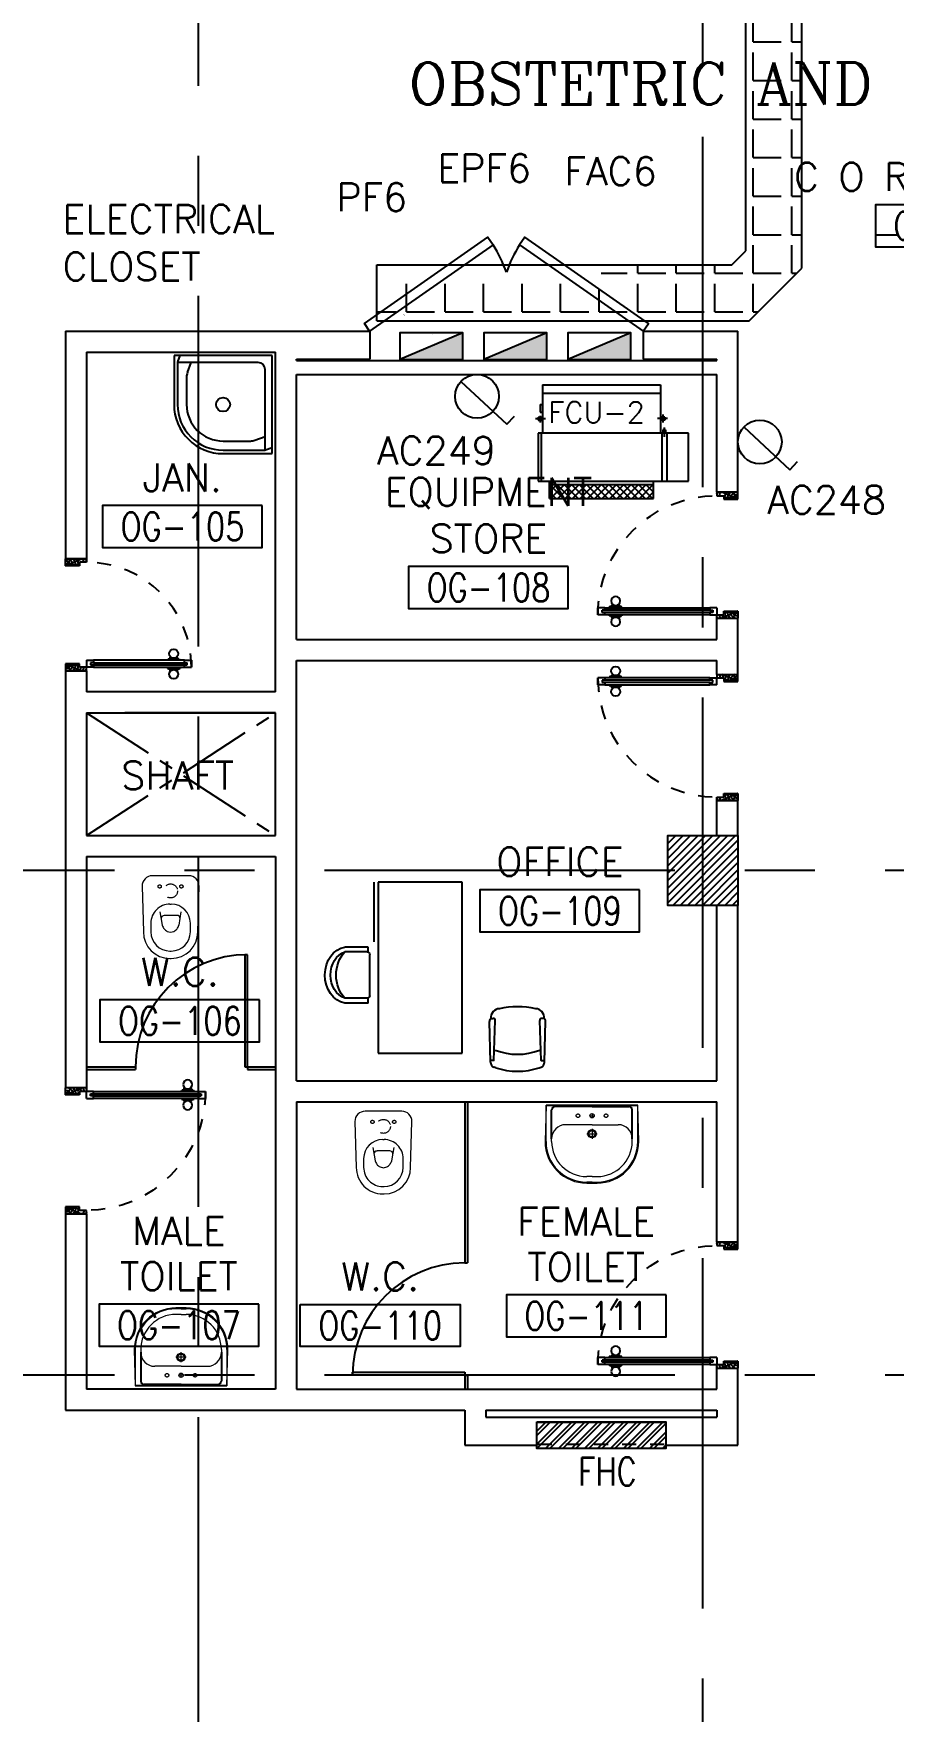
# Model space of a CAD drawing. Extents: x -0.4 to 93.5, y -1.1 to 78.4.
# Drawn here: x 60.25 to 66.39, y 14.15 to 26.12 of the extents above; entities that cross this region are included whole.
import ezdxf
from ezdxf.enums import TextEntityAlignment as Align

# ---------------------------------------------------------------- set-up
doc = ezdxf.new("R2010")
doc.units = 0
doc.header["$MEASUREMENT"] = 0
for name, pattern in [('CENTER2', [1.125, 0.75, -0.125, 0.125, -0.125]), ('CENTERX2', [4, 2.5, -0.5, 0.5, -0.5]), ('DASHED', [0.75, 0.5, -0.25]), ('HIDDEN', [0.375, 0.25, -0.125]), ('HIDDEN2', [0.1875, 0.125, -0.0625])]:
    doc.linetypes.add(name, pattern=pattern)
doc.layers.get('0').update_dxf_attribs({"color": 11, "linetype": 'CONTINUOUS'})
for name, color, linetype in [('AXES', 11, 'CENTERX2'), ('COL', 11, 'CONTINUOUS'), ('DOOR', 11, 'CONTINUOUS'), ('E-HLINE', 2, 'HIDDEN'), ('E-PANELBX', 3, 'CONTINUOUS'), ('E-SOCKETS', 4, 'CONTINUOUS'), ('E-TRAY', 2, 'CONTINUOUS'), ('E-WI', 6, 'CONTINUOUS'), ('FCU', 7, 'CONTINUOUS'), ('FHC', 11, 'CONTINUOUS'), ('FIX', 11, 'CONTINUOUS'), ('FMCHAIR', 11, 'CONTINUOUS'), ('FMDESK', 11, 'CONTINUOUS'), ('HAT', 11, 'CONTINUOUS'), ('NON-MEDICAL', 11, 'CONTINUOUS'), ('PART', 11, 'CONTINUOUS'), ('RM-BOX', 11, 'CONTINUOUS'), ('RM-NAME', 11, 'CONTINUOUS'), ('RM-NO', 11, 'CONTINUOUS'), ('SHAFT', 11, 'CONTINUOUS'), ('TEXTN', 2, 'CONTINUOUS'), ('TITLE', 4, 'CONTINUOUS'), ('WALL', 11, 'CONTINUOUS')]:
    doc.layers.add(name, color=color, linetype=linetype)
doc.styles.add('ROMANC', font='romanc', dxfattribs={"height": 0.1})
doc.styles.add('ROMANS', font='ROMANS.shx', dxfattribs={"width": 0.6})
pattern_1 = [(0, (-276011.78315, -57293.01293), (0, 0.275), [0.2, -0.075]), (90, (-276011.78315, -57293.01293), (-0.275, 2e-17), [0.2, -0.075])]

# ---------------------------------------------------------------- blocks, each defined once
blk = doc.blocks.new('RM1')
at = {"layer": 'RM-BOX'}
blk.add_lwpolyline([(570, -200), (-570, -200), (-570, -500), (570, -500)], close=True, dxfattribs=at)
at = {"layer": 'RM-NAME', "style": 'ROMANS'}
for tag, p in [('ROOMNAME1', (0, 324)), ('ROOMNAME2', (0, 0))]:
    blk.add_attdef(tag, text='', height=200, dxfattribs=at).set_placement(p, align=Align.MIDDLE)
at = {"layer": 'RM-NO', "style": 'ROMANS', "width": 0.8}
blk.add_attdef('ROOMNO', text='', height=200, dxfattribs=at).set_placement((0, -350), align=Align.MIDDLE)
blk = doc.blocks.new('DESK-O')
for p, q in [((0, 0), (1, 0)), ((0, -1), (0, 0)), ((1, 0), (1, -1)), ((1, -1), (0, -1)), ((1, -1.05), (0.65, -1.05))]:
    blk.add_line(p, q)
blk = doc.blocks.new('CHR2')
for p, q in [((-0.947, 0.386), (-0.937, 0.42)), ((-0.861, 0.48), (-0.229, 0.5)), ((-0.836, 0.425), (-0.836, 0.475)), ((-0.834, 0.423), (-0.215, 0.396)), ((-0.183, 0.469), (-0.183, 0.436)), ((-0.947, -0.386), (-0.937, -0.42)), ((-0.861, -0.48), (-0.223, -0.499)), ((-0.836, -0.425), (-0.836, -0.481)), ((-0.834, -0.423), (-0.215, -0.396)), ((-0.183, -0.469), (-0.183, -0.436))]:
    blk.add_line(p, q)
for centre, radius, start, end in [((0.442, 0), 1.442, 164.4748, 195.5252), ((-0.857, 0.397), 0.0833, 92.5404, 163.5801), ((-0.834, 0.425), 0.00208, 180, 267.4596), ((0.516, 0), 1.253, 161.5812, 198.4188), ((-0.219, 0.466), 0.0359, 3.8781, 106.7041), ((-0.214, 0.428), 0.0319, 268.1708, 14.5154), ((-0.184, 0.325), 0.154, 359.6456, 90.3755), ((-1.747, 0), 1.747, 349.2995, 10.7005), ((-0.857, -0.397), 0.0833, 196.4199, 267.4596), ((-0.834, -0.425), 0.00208, 92.5404, 180), ((-0.215, -0.468), 0.0316, 255.3205, 359.2331), ((-0.214, -0.428), 0.0319, 345.4846, 91.8292), ((-0.184, -0.325), 0.154, 269.6202, 0.3544)]:
    blk.add_arc(centre, radius, start, end)
blk = doc.blocks.new('CHR3')
for p, q in [((-0.039, 0.5), (-0.558, 0.5)), ((-0.05, 0.412), (-0.558, 0.412)), ((-0.039, 0.5), (-0.039, 0.412)), ((0, 0.362), (0, -0.362)), ((-0.05, -0.412), (-0.558, -0.412)), ((-0.039, -0.5), (-0.553, -0.5)), ((-0.039, -0.411), (-0.039, -0.5))]:
    blk.add_line(p, q)
for centre, radius, start, end in [((-0.497, 0), 0.503, 97.0495, 263.5769), ((-0.446, 0), 0.427, 105.249, 254.751), ((-0.212, 0), 0.538, 130.0756, 229.9244), ((-0.05, 0.362), 0.05, 0, 90), ((-0.05, -0.362), 0.05, 270, 0)]:
    blk.add_arc(centre, radius, start, end)
blk = doc.blocks.new('*X40')
at = {"color": 0}
for p, q in [((235129, 132669), (235610, 133150)), ((235129, 132722), (235556, 133150)), ((235129, 132775), (235503, 133150)), ((235129, 132828), (235450, 133150)), ((235129, 132881), (235397, 133150)), ((235129, 132934), (235344, 133150)), ((235129, 132987), (235291, 133150)), ((235129, 133040), (235238, 133150)), ((235129, 133093), (235185, 133150)), ((235163, 132650), (235629, 133116)), ((235216, 132650), (235629, 133063)), ((235269, 132650), (235629, 133010)), ((235322, 132650), (235629, 132957)), ((235375, 132650), (235629, 132904)), ((235428, 132650), (235629, 132851)), ((235481, 132650), (235629, 132798)), ((235534, 132650), (235629, 132745)), ((235587, 132650), (235629, 132691))]:
    blk.add_line(p, q, dxfattribs=at)
blk = doc.blocks.new('COL50')
at = {"layer": 'COL'}
blk.add_lwpolyline([(-250, 250), (-250, -250), (250, -250), (250, 250)], close=True, dxfattribs=at)
blk = doc.blocks.new('DOOR90')
at = {"layer": 'DOOR', "color": 0, "linetype": 'ByBlock'}
for p, q in [((-150, 0), (-150, -25)), ((-150, 0), (0, 0)), ((0, -50), (0, 0)), ((-1000, -25), (-1000, -75)), ((-1000, -75), (-1000, -25)), ((-950, -25), (-1000, -25)), ((-950, -75), (-1000, -75)), ((-970, -42), (-970, -58)), ((-950, -42), (-970, -42)), ((-950, -58), (-970, -58)), ((-950, -25), (-950, -42)), ((-950, -58), (-950, -75)), ((-918, -25), (-918, -18)), ((-828, -18), (-918, -18)), ((-918, -75), (-918, -82)), ((-828, -82), (-918, -82)), ((-905, -18), (-905, -9)), ((-905, -9), (-840, -9)), ((-905, -18), (-840, -18)), ((-905, -82), (-905, -91)), ((-905, -82), (-840, -82)), ((-905, -91), (-840, -91)), ((-840, -18), (-840, -9)), ((-840, -82), (-840, -91)), ((-828, -25), (-828, -18)), ((-828, -75), (-828, -82)), ((-200, -42), (-200, -25)), ((-200, -25), (-150, -25)), ((-180, -42), (-200, -42)), ((-200, -75), (-200, -58)), ((-200, -58), (-180, -58)), ((-150, -75), (-200, -75)), ((-180, -58), (-180, -42)), ((-150, -75), (-150, -25)), ((-150, -25), (-100, -25)), ((-100, -25), (-100, -50)), ((-100, -50), (0, -50)), ((-150, -900), (-150, -875)), ((-150, -875), (-100, -875)), ((0, -900), (-150, -900)), ((-150, -900), (0, -900)), ((-100, -850), (0, -850)), ((-100, -875), (-100, -850)), ((0, -850), (0, -900))]:
    blk.add_line(p, q, dxfattribs=at)
at = {"layer": 'DOOR', "color": 9, "linetype": 'ByBlock'}
for p, q in [((0, -50), (-114, 0)), ((0, -50), (-40, 0)), ((0, -50), (-100, -37)), ((0, -850), (-114, -900)), ((0, -850), (-100, -863)), ((0, -850), (-40, -900))]:
    blk.add_line(p, q, dxfattribs=at)
at = {"layer": 'DOOR', "linetype": 'ByBlock'}
for p, q in [((-200, -25), (-950, -25)), ((-200, -42), (-950, -42)), ((-200, -58), (-950, -58)), ((-950, -75), (-200, -75))]:
    blk.add_line(p, q, dxfattribs=at)
at = {"layer": 'DOOR', "color": 0, "linetype": 'ByBlock'}
for centre in [(-873, 24), (-873, -124)]:
    blk.add_circle(centre, 32.4, dxfattribs=at)
at = {"layer": 'DOOR', "color": 9, "linetype": 'ByBlock'}
for centre, radius, start, end in [((0, -50), 154, 161.1053, 166.2858), ((0, -50), 134, 158.1598, 169.28), ((0, -50), 94.4, 148.0182, 180), ((0, -50), 74.4, 137.7764, 180), ((0, -50), 114, 154.0838, 167.3774), ((0, -50), 54.4, 113.2074, 180), ((0, -50), 34.4, 90, 180), ((0, -50), 14.4, 90, 180), ((0, -850), 154, 193.7142, 198.8947), ((0, -850), 134, 190.72, 201.8402), ((0, -850), 94.4, 180, 211.9818), ((0, -850), 74.4, 180, 222.2236), ((0, -850), 54.4, 180, 246.7926), ((0, -850), 34.4, 180, 270), ((0, -850), 14.4, 180, 270)]:
    blk.add_arc(centre, radius, start, end, dxfattribs=at)
at = {"layer": 'DOOR', "linetype": 'HIDDEN', "ltscale": 0.5}
blk.add_arc((-150, -25), 850, 180, 270, dxfattribs=at)
blk = doc.blocks.new('DOOR80')
at = {"layer": 'DOOR', "color": 0, "linetype": 'ByBlock'}
for p, q in [((-30, 900), (-80, 900)), ((-80, 900), (-30, 900)), ((-80, 850), (-80, 900)), ((-63, 850), (-80, 850)), ((-47, 870), (-63, 870)), ((-63, 850), (-63, 870)), ((-47, 850), (-47, 870)), ((-30, 850), (-47, 850)), ((-30, 850), (-30, 900)), ((-87, 805), (-96, 805)), ((-96, 805), (-96, 740)), ((-87, 740), (-96, 740)), ((-80, 818), (-87, 818)), ((-87, 728), (-87, 818)), ((-87, 805), (-87, 740)), ((-80, 728), (-87, 728)), ((-30, 818), (-22, 818)), ((-30, 728), (-22, 728)), ((-22, 728), (-22, 818)), ((-22, 805), (-13, 805)), ((-22, 805), (-22, 740)), ((-22, 740), (-13, 740)), ((-13, 805), (-13, 740)), ((-805, 0), (-805, 150)), ((-805, 150), (-780, 150)), ((-805, 150), (-805, 0)), ((-780, 150), (-780, 100)), ((-80, 200), (-63, 200)), ((-80, 150), (-80, 200)), ((-80, 150), (-30, 150)), ((-63, 200), (-63, 180)), ((-63, 180), (-47, 180)), ((-47, 200), (-30, 200)), ((-47, 180), (-47, 200)), ((-30, 200), (-30, 150)), ((-5, 150), (-30, 150)), ((-30, 150), (-30, 100)), ((-5, 150), (-5, 0)), ((-755, 0), (-805, 0)), ((-780, 100), (-755, 100)), ((-755, 100), (-755, 0)), ((-55, 100), (-55, 0)), ((-30, 100), (-55, 100)), ((-55, 0), (-5, 0))]:
    blk.add_line(p, q, dxfattribs=at)
at = {"layer": 'DOOR', "linetype": 'ByBlock'}
for p, q in [((-80, 850), (-80, 200)), ((-63, 200), (-63, 850)), ((-47, 200), (-47, 850)), ((-30, 200), (-30, 850)), ((-5, 0), (-5, 150))]:
    blk.add_line(p, q, dxfattribs=at)
at = {"layer": 'DOOR', "color": 9, "linetype": 'ByBlock'}
for p, q in [((-755, 0), (-805, 114)), ((-755, 0), (-805, 40)), ((-755, 0), (-768, 100)), ((-55, 0), (-5, 114)), ((-55, 0), (-41, 100)), ((-55, 0), (-5, 40))]:
    blk.add_line(p, q, dxfattribs=at)
at = {"layer": 'DOOR', "color": 0, "linetype": 'ByBlock'}
for centre in [(-128, 773), (19, 773)]:
    blk.add_circle(centre, 32.4, dxfattribs=at)
at = {"layer": 'DOOR', "linetype": 'HIDDEN', "ltscale": 0.5}
blk.add_arc((-30, 150), 750, 90, 180, dxfattribs=at)
at = {"layer": 'DOOR', "color": 9, "linetype": 'ByBlock'}
for centre, radius, start, end in [((-755, 0), 154, 103.7142, 108.8947), ((-755, 0), 134, 100.72, 111.8402), ((-55, 0), 134, 68.1598, 79.28), ((-55, 0), 154, 71.1053, 76.2858), ((-755, 0), 94.4, 90, 121.9818), ((-755, 0), 74.4, 90, 132.2236), ((-755, 0), 54.4, 90, 156.7926), ((-755, 0), 34.4, 90, 180), ((-755, 0), 14.4, 90, 180), ((-55, 0), 94.4, 58.0182, 90), ((-55, 0), 74.4, 47.7764, 90), ((-55, 0), 54.4, 23.2074, 90), ((-55, 0), 34.4, 0, 90), ((-55, 0), 14.4, 0, 90), ((-55, 0), 114, 64.0838, 77.3774)]:
    blk.add_arc(centre, radius, start, end, dxfattribs=at)
blk = doc.blocks.new('LAV-003')
at = {"layer": 'FIX', "linetype": 'Continuous', "lineweight": 20}
for p, q in [((-328, -285), (-328, -25)), ((327, -285), (327, -25)), ((0, -165), (-188, -165)), ((0, -165), (187, -165)), ((-288, -285), (-288, -265)), ((287, -285), (287, -265)), ((0, -535), (-38, -535)), ((0, -575), (-38, -575)), ((0, -535), (37, -535)), ((0, -575), (37, -575))]:
    blk.add_line(p, q, dxfattribs=at)
at = {"layer": 'FIX', "linetype": 'ByBlock'}
blk.add_line((-328, -25), (327, -25), dxfattribs=at)
at = {"layer": 'FIX', "linetype": 'ByBlock', "ltscale": 0.3}
for p, q in [((-288, -265), (-288, -60)), ((0, -35), (-262, -35)), ((0, -35), (262, -35)), ((287, -265), (287, -60))]:
    blk.add_line(p, q, dxfattribs=at)
at = {"layer": 'FIX', "lineweight": 20}
for p, q in [((-16, -101), (15, -101)), ((0, -85), (0, -116))]:
    blk.add_line(p, q, dxfattribs=at)
at = {"layer": 'FIX', "linetype": 'DASHED', "lineweight": 20, "ltscale": 0.04}
for p, q in [((-36, -230), (37, -230)), ((0, -194), (0, -266))]:
    blk.add_line(p, q, dxfattribs=at)
at = {"layer": 'FIX', "linetype": 'Continuous', "lineweight": 20}
blk.add_lwpolyline([(295, -25), (0, -25), (-328, -25), (-335, -285, 0.414214), (-38, -582), (0, -582), (37, -582, 0.414214), (334, -285), (327, -25), (0, -25)], format="xyb", dxfattribs=at)
at = {"layer": 'FIX', "linetype": 'HIDDEN', "lineweight": 20, "ltscale": 0.05}
for centre in [(-100, -101), (100, -101)]:
    blk.add_circle(centre, 12.4, dxfattribs=at)
at = {"layer": 'FIX', "lineweight": 20}
for centre, radius in [((0, -101), 15.5), ((0, -230), 29.5), ((0, -230), 22.5)]:
    blk.add_circle(centre, radius, dxfattribs=at)
at = {"layer": 'FIX', "linetype": 'ByBlock', "ltscale": 0.3}
for centre, start, end in [((-262, -60), 90, 180), ((262, -60), 0, 90)]:
    blk.add_arc(centre, 25, start, end, dxfattribs=at)
at = {"layer": 'FIX', "linetype": 'Continuous', "lineweight": 20}
for centre, radius, start, end in [((-188, -265), 100, 90, 180), ((187, -265), 100, 0, 90), ((-38, -285), 290, 180, 270), ((-38, -285), 250, 180, 270), ((37, -285), 250, 270, 0), ((37, -285), 290, 270, 0)]:
    blk.add_arc(centre, radius, start, end, dxfattribs=at)
blk = doc.blocks.new('WC1')
at = {"layer": 'FIX', "lineweight": 20}
for p, q in [((-210, 204), (-538, 194)), ((-475, 141), (-538, 141)), ((-727, 5), (-727, -5)), ((-674, 5), (-674, -5)), ((-534, 24), (-540, 0)), ((-540, 0), (-534, -24)), ((-395, 76), (-490, 60)), ((-339, 5), (-339, -5)), ((-490, -60), (-395, -76)), ((-538, -141), (-475, -141)), ((-538, -194), (-210, -204))]:
    blk.add_line(p, q, dxfattribs=at)
at = {"layer": 'FIX', "linetype": 'Continuous', "lineweight": 20}
blk.add_line((-420, -47), (-420, 45), dxfattribs=at)
at = {"layer": 'FIX', "lineweight": 20}
blk.add_lwpolyline([(-213, -204), (-210, -204, 0.414214), (-137, -131), (-137, 0), (-137, 131, 0.414214), (-210, 204)], format="xyb", dxfattribs=at)
at = {"layer": 'FIX', "linetype": 'HIDDEN2', "lineweight": 20, "ltscale": 0.3}
blk.add_circle((-245, 0), 49.8, dxfattribs=at)
at = {"layer": 'FIX', "linetype": 'HIDDEN', "lineweight": 20, "ltscale": 0.05}
for centre in [(-213, 78), (-213, -77)]:
    blk.add_circle(centre, 11.6, dxfattribs=at)
at = {"layer": 'FIX', "lineweight": 20}
for centre, radius, start, end in [((-538, 5), 189, 90, 180), ((-538, 5), 136, 90, 180), ((-475, 5), 136, 360, 90), ((-473, -7), 68.2, 128.9242, 152.8468), ((-464, -18), 82, 108.496, 128.9242), ((-538, -5), 189, 180, 270), ((-538, -5), 136, 180, 270), ((-473, 7), 68.2, 207.1532, 231.0758), ((-464, 18), 82, 231.0758, 251.504), ((-475, -5), 136, 270, 0)]:
    blk.add_arc(centre, radius, start, end, dxfattribs=at)
at = {"layer": 'FIX', "linetype": 'Continuous', "lineweight": 20}
for centre, start, end in [((-443, 46), 357.6662, 91.6121), ((-442, -46), 268.3879, 2.3338)]:
    blk.add_arc(centre, 22.3, start, end, dxfattribs=at)
blk = doc.blocks.new('JAN-001')
for p, q in [((730, -30), (30, -30)), ((30, -30), (30, -730)), ((705, -80), (130, -80)), ((610, -80), (635, -152)), ((688, -30), (704, -76)), ((705, -380), (705, -84)), ((730, -380), (730, -30)), ((80, -130), (80, -705)), ((640, -380), (640, -184)), ((30, -688), (76, -704)), ((80, -610), (152, -635)), ((84, -705), (380, -705)), ((184, -640), (380, -640)), ((30, -730), (380, -730))]:
    blk.add_line(p, q)
blk.add_circle((380, -380), 50)
for centre, radius, start, end in [((130, -130), 50, 90, 180), ((680, -84), 25, 0, 19.0039), ((540, -184), 100, 0, 19.0039), ((380, -380), 350, 270, 0), ((380, -380), 325, 270, 0), ((380, -380), 260, 270, 0), ((84, -680), 25, 250.9961, 270), ((184, -540), 100, 250.9961, 270)]:
    blk.add_arc(centre, radius, start, end)
blk = doc.blocks.new('E-PBX')
at = {"layer": 'E-PANELBX'}
h = blk.add_hatch(color=256, dxfattribs=at)
h.paths.add_polyline_path([(34, 190), (-225, 190), (34, 81)])
h.paths.add_polyline_path([(225, 190), (34, 190), (34, 81), (225, 0)])
blk.add_line((225, 0), (-225, 190), dxfattribs=at)
blk.add_lwpolyline([(-225, 190), (225, 190), (225, 0), (-225, 0)], close=True, dxfattribs=at)
blk = doc.blocks.new('*X166')
at = {"color": 0}
for p, q in [((16890, -2467), (16943, -2414)), ((16890, -2520), (16990, -2420)), ((16990, -2565), (16890, -2465)), ((16890, -2573), (16990, -2473)), ((16990, -2512), (16892, -2414)), ((16990, -2459), (16945, -2414)), ((16990, -2619), (16890, -2519)), ((16890, -2626), (16990, -2526)), ((16990, -2672), (16890, -2572)), ((16890, -2679), (16990, -2579)), ((16990, -2725), (16890, -2625)), ((16890, -2732), (16990, -2632)), ((16990, -2778), (16890, -2678)), ((16890, -2785), (16990, -2685)), ((16990, -2831), (16890, -2731)), ((16890, -2838), (16990, -2738)), ((16990, -2884), (16890, -2784)), ((16890, -2891), (16990, -2791)), ((16990, -2937), (16890, -2837)), ((16890, -2944), (16990, -2844)), ((16990, -2990), (16890, -2890)), ((16890, -2997), (16990, -2897)), ((16990, -3043), (16890, -2943)), ((16890, -3050), (16990, -2950)), ((16990, -3096), (16890, -2996)), ((16890, -3103), (16990, -3003)), ((16990, -3149), (16890, -3049)), ((16944, -3155), (16890, -3102)), ((16892, -3155), (16990, -3056)), ((16945, -3155), (16990, -3109))]:
    blk.add_line(p, q, dxfattribs=at)
blk = doc.blocks.new('WHE06')
at = {"color": 2}
for p, q in [((689, 621), (346, 621)), ((346, 621), (346, 469)), ((689, 469), (689, 621)), ((60, -422), (60, 422)), ((212, 437), (269, 437)), ((232, 452), (232, 422)), ((232, 452), (252, 452)), ((242, 472), (242, 399)), ((252, 452), (252, 422)), ((305, 448), (373, 448)), ((321, 458), (321, 438)), ((321, 458), (346, 458)), ((321, 438), (346, 438)), ((346, 430), (689, 430)), ((811, 371), (689, 371)), ((711, -371), (711, 371)), ((811, -371), (811, 371)), ((142, -437), (142, -422)), ((142, -437), (197, -437)), ((197, -437), (197, -422)), ((221, -437), (269, -437)), ((232, -452), (232, -422)), ((232, -452), (252, -452)), ((242, -472), (242, -399)), ((252, -452), (252, -422)), ((346, -430), (689, -430)), ((811, -371), (689, -371))]:
    blk.add_line(p, q, dxfattribs=at)
at = {"color": 6}
for p, q in [((0, -422), (0, 422)), ((0, 422), (346, 422)), ((346, 469), (346, -451)), ((689, 469), (346, 469)), ((689, -451), (689, 469)), ((0, -422), (346, -422)), ((346, -451), (689, -451))]:
    blk.add_line(p, q, dxfattribs=at)
at = {"color": 2}
blk.add_blockref('*X166', (-16179, 2784), dxfattribs=at)

msp = doc.modelspace()

# ---------------------------------------------------------------- hatches: boundary and pattern name
at = {"layer": 'FHC', "linetype": 'ByBlock', "ltscale": 0.3}
h = msp.add_hatch(dxfattribs=at)
h.set_pattern_fill('ANSI32', color=11, scale=0.175, style=0)
h.set_pattern_definition([(45, (-168.34883, -15.02368), (-0.046403883, 0.046403883), []), (45, (-168.317894, -15.02368), (-0.046403883, 0.046403883), [])])
h.paths.add_polyline_path([(64.7674, 16.0273), (64.7674, 16.2173), (63.8474, 16.2173), (63.8474, 16.0273)])
h.paths.add_polyline_path([(63.6347, 15.6062), (63.6347, 16.027), (63.8972, 16.027), (63.8972, 15.6062)], flags=9)
at = {"layer": 'HAT', "linetype": 'ByBlock'}
h = msp.add_hatch(dxfattribs=at)
h.set_pattern_fill('ANGLE', color=256, style=0)
h.set_pattern_definition(pattern_1)
h.paths.add_polyline_path([(65.7388, 30.875), (65.3388, 30.875), (65.3388, 27.35), (65.7388, 27.35)])
h.paths.add_polyline_path([(65.7388, 30.875), (65.7388, 31.025), (65.3388, 31.025), (65.3388, 30.875)])
h.paths.add_polyline_path([(65.7388, 27.35), (65.3388, 27.35), (65.3388, 24.5726), (65.2388, 24.4726), (65.0324, 24.4726), (65.0324, 24.0726), (65.363, 24.0726), (65.7388, 24.4483)])
h.paths.add_polyline_path([(65.0324, 24.0726), (65.0324, 24.4726), (64.3069, 24.4726), (64.3074, 24.2898), (64.3075, 24.288), (64.6166, 24.0726)])
h.paths.add_polyline_path([(67.4044, 24.9001), (66.2646, 24.9001), (66.2646, 24.6001), (67.4044, 24.6001)])
h.paths.add_polyline_path([(66.316, 24.6001), (67.3531, 24.6001), (67.3531, 24.9001), (66.316, 24.9001)], flags=24)
h.paths.add_polyline_path([(65.3655, 24.9501), (68.3036, 24.9501), (68.3036, 25.2501), (65.3655, 25.2501)], flags=9)
h.paths.add_polyline_path([(62.3422, 25.5402), (71.4493, 25.5402), (71.4493, 25.9902), (62.3422, 25.9902)], flags=9)
h = msp.add_hatch(dxfattribs=at)
h.set_pattern_fill('ANGLE', color=256, style=0)
h.set_pattern_definition(pattern_1)
h.paths.add_polyline_path([(62.7062, 24.3726), (62.7062, 24.2726), (62.7185, 24.2627), (62.8085, 24.1879), (63.0735, 24.3726)])
h.paths.add_polyline_path([(62.7062, 24.1167), (62.8085, 24.1879), (62.7185, 24.2627), (62.7062, 24.2726)])
h.paths.add_polyline_path([(62.7062, 24.1167), (62.7062, 24.0726), (62.7579, 24.0726), (62.8609, 24.1444), (62.8085, 24.1879)])
h.paths.add_polyline_path([(62.8085, 24.1879), (62.8609, 24.1444), (63.083, 24.2992), (63.0828, 24.3726), (63.0735, 24.3726)])
h.paths.add_polyline_path([(63.0932, 24.0726), (63.0869, 24.2184), (63.083, 24.2898), (63.083, 24.2992), (62.7579, 24.0726)])
h.paths.add_polyline_path([(63.083, 24.2992), (63.083, 24.2898), (63.0869, 24.2184), (63.0932, 24.0726), (63.6897, 24.0726), (63.6834, 24.2184), (63.6795, 24.2898), (63.6793, 24.3726), (63.1884, 24.3726)])
h.paths.add_polyline_path([(63.6793, 24.3726), (63.6795, 24.2898), (63.6834, 24.2184), (63.6897, 24.0726), (64.3176, 24.0726), (64.3119, 24.2048), (64.0711, 24.3726)])
h.paths.add_polyline_path([(64.1861, 24.3726), (64.0711, 24.3726), (64.3119, 24.2048), (64.3113, 24.2184), (64.3075, 24.288)])
h.paths.add_polyline_path([(64.5017, 24.0726), (64.3119, 24.2048), (64.3176, 24.0726)], flags=17)
h.paths.add_polyline_path([(64.3075, 24.288), (64.3113, 24.2184), (64.3119, 24.2048), (64.5017, 24.0726), (64.6166, 24.0726)])

# ---------------------------------------------------------------- linework, layer by layer
at = {"layer": 'AXES'}
for p, q in [((65.0324, -1.1143), (65.0324, 77.6984)), ((61.4324, 5.75), (61.4324, 64.57)), ((92.8324, 20.15), (40.7424, 20.15)), ((92.8324, 16.55), (40.7424, 16.55))]:
    msp.add_line(p, q, dxfattribs=at)
at = {"layer": 'E-SOCKETS'}
for p, q in [((63.3056, 23.6402), (63.6334, 23.335)), ((63.6334, 23.335), (63.6879, 23.3936)), ((65.3242, 23.3153), (65.6521, 23.0101)), ((65.6521, 23.0101), (65.7066, 23.0686))]:
    msp.add_line(p, q, dxfattribs=at)
for centre in [(63.42, 23.5338), (65.4386, 23.2088)]:
    msp.add_circle(centre, 0.1562, dxfattribs=at)
at = {"layer": 'E-TRAY', "color": 4}
for p, q in [((65.7388, 24.4483), (65.7388, 45.8794)), ((65.3388, 24.5726), (65.3388, 34.0506)), ((62.7062, 24.4726), (65.2388, 24.4726)), ((62.7062, 24.0726), (62.7062, 24.4726)), ((62.7062, 24.0726), (65.363, 24.0726))]:
    msp.add_line(p, q, dxfattribs=at)
at = {"layer": 'E-WI', "color": 4}
for points in [[(63.0969, 23.9863, 0, 0.1162, 0), (63.0869, 24.2184, 0, 0, 0), (63.083, 24.2898, 0, 0, 0), (63.0811, 24.9542, 0, 0, 0)], [(63.6934, 23.9863, 0, 0.1162, 0), (63.6834, 24.2184, 0, 0, 0), (63.6795, 24.2898, 0, 0, 0), (63.6776, 24.9542, 0, 0, 0)], [(64.3212, 23.9863, 0, 0.1162, 0), (64.3113, 24.2184, 0, 0, 0), (64.3074, 24.2898, 0, 0, 0), (64.3055, 24.9542, 0, 0, 0)], [(62.8972, 24.1142, 0, 0.1162, 0), (62.7185, 24.2627, 0, 0, 0), (62.6629, 24.3077, 0, 0, 0), (62.1691, 24.7521, 0, 0, 0)]]:
    msp.add_lwpolyline(points, format="xyseb", dxfattribs=at)
at = {"layer": 'FHC', "color": 2, "linetype": 'ByBlock', "ltscale": 0.3}
msp.add_lwpolyline([(63.8474, 16.2173), (64.7674, 16.2173), (64.7674, 16.0273), (63.8474, 16.0273)], close=True, dxfattribs=at)
at = {"layer": 'PART', "linetype": 'ByBlock'}
for p, q in [((61.7824, 19.55), (61.7624, 19.55)), ((61.7624, 19.55), (61.7624, 18.75)), ((61.7824, 18.75), (61.7824, 19.55)), ((60.6324, 18.75), (60.9824, 18.75)), ((60.6324, 18.73), (60.9824, 18.73)), ((60.9824, 18.75), (60.9824, 18.73)), ((61.7624, 18.75), (61.7824, 18.75)), ((61.7824, 18.75), (61.7824, 18.73)), ((61.7824, 18.75), (61.9824, 18.75)), ((61.7824, 18.73), (61.9824, 18.73)), ((63.3324, 18.5), (63.3324, 17.3508)), ((63.3524, 18.5), (63.3524, 17.3508)), ((63.3324, 17.3508), (63.3524, 17.3508)), ((62.5324, 16.5508), (62.5324, 16.5708)), ((62.5324, 16.5708), (63.3324, 16.5708)), ((63.3324, 16.5508), (62.5324, 16.5508)), ((63.3324, 16.5708), (63.3324, 16.5508)), ((63.3324, 16.5508), (63.3524, 16.5508)), ((63.3324, 16.5508), (63.3324, 16.45)), ((63.3524, 16.5508), (63.3524, 16.45))]:
    msp.add_line(p, q, dxfattribs=at)
for centre in [(61.7824, 18.75), (63.3324, 16.5508)]:
    msp.add_arc(centre, 0.8, 90, 180, dxfattribs=at)
at = {"layer": 'TITLE', "linetype": 'ByBlock', "ltscale": 0.3}
for p, q in [((65.2388, 24.4726), (65.3388, 24.5726)), ((65.363, 24.0726), (65.7388, 24.4483))]:
    msp.add_line(p, q, dxfattribs=at)
at = {"layer": 'WALL'}
for p, q in [((60.4824, 24), (62.6559, 24)), ((60.4824, 24), (60.4824, 22.375)), ((62.6559, 24), (62.6559, 23.8)), ((62.6559, 24), (62.6559, 23.8)), ((64.6059, 24), (65.2824, 24)), ((64.6059, 24), (64.6059, 23.8)), ((64.6059, 24), (65.2824, 24)), ((64.6059, 24), (64.6059, 23.8)), ((65.2824, 22.85), (65.2824, 24)), ((60.6324, 23.85), (60.6324, 22.375)), ((60.6324, 23.85), (61.9824, 23.85)), ((61.9824, 21.425), (61.9824, 23.85)), ((62.1324, 23.8), (62.6559, 23.8)), ((62.1324, 23.79), (62.1324, 23.8)), ((62.1324, 23.8), (62.6559, 23.8)), ((62.1324, 23.79), (62.1324, 23.8)), ((62.1324, 23.79), (65.1324, 23.79)), ((62.1324, 23.79), (65.1324, 23.79)), ((64.6059, 23.8), (65.1324, 23.8)), ((64.6059, 23.8), (65.1324, 23.8)), ((65.1324, 23.79), (65.1324, 23.8)), ((65.1324, 23.79), (65.1324, 23.8)), ((62.1324, 21.8), (62.1324, 23.69)), ((62.1324, 23.69), (65.1324, 23.69)), ((62.1324, 23.69), (65.1324, 23.69)), ((65.1324, 22.85), (65.1324, 23.69)), ((65.1324, 22.85), (65.2824, 22.85)), ((60.4824, 22.375), (60.6324, 22.375)), ((65.1324, 21.8), (65.1324, 21.95)), ((65.1324, 21.95), (65.2824, 21.95)), ((65.2824, 21.55), (65.2824, 21.95)), ((62.1324, 21.8), (65.1324, 21.8)), ((60.4824, 21.575), (60.4824, 18.6)), ((60.4824, 21.575), (60.6324, 21.575)), ((60.6324, 21.575), (60.6324, 21.425)), ((62.1324, 18.65), (62.1324, 21.65)), ((62.1324, 21.65), (65.1324, 21.65)), ((65.1324, 21.55), (65.1324, 21.65)), ((65.1324, 21.55), (65.2824, 21.55)), ((61.9824, 21.425), (60.6324, 21.425)), ((60.6324, 21.275), (60.6324, 20.4)), ((60.6324, 21.275), (61.9824, 21.275)), ((61.9824, 21.275), (60.9074, 21.275)), ((61.9824, 20.4), (61.9824, 21.275)), ((65.1324, 20.4), (65.1324, 20.65)), ((65.1324, 20.65), (65.2824, 20.65)), ((65.2824, 20.4), (65.2824, 20.65)), ((60.6324, 20.4), (61.9824, 20.4)), ((60.6324, 20.25), (60.6324, 18.6)), ((60.6324, 20.25), (61.9824, 20.25)), ((61.9824, 20.25), (61.9824, 16.45)), ((65.1324, 18.65), (65.1324, 19.9)), ((65.2824, 17.5), (65.2824, 19.9)), ((60.6324, 18.6), (60.4824, 18.6)), ((62.1324, 18.65), (65.1324, 18.65)), ((62.1324, 18.5), (62.1324, 16.45)), ((62.1324, 18.5), (65.1324, 18.5)), ((65.1324, 17.5), (65.1324, 18.5)), ((60.4824, 17.7), (60.4824, 16.3)), ((60.6324, 17.7), (60.4824, 17.7)), ((60.6324, 17.7), (60.6324, 16.45)), ((65.1324, 17.5), (65.2824, 17.5)), ((65.1324, 16.45), (65.1324, 16.6)), ((65.1324, 16.6), (65.2824, 16.6)), ((65.2824, 16.05), (65.2824, 16.6)), ((61.9824, 16.45), (60.6324, 16.45)), ((62.1324, 16.45), (65.1324, 16.45)), ((60.4824, 16.3), (63.3324, 16.3)), ((63.3324, 16.3), (63.3324, 16.05)), ((63.4824, 16.3), (63.4824, 16.25)), ((63.4824, 16.3), (65.1324, 16.3)), ((65.1324, 16.3), (65.1324, 16.25)), ((63.4824, 16.25), (65.1324, 16.25)), ((63.8475, 16.05), (63.8474, 16.215)), ((63.8474, 16.215), (64.7674, 16.215)), ((64.7674, 16.215), (64.7674, 16.05)), ((63.3324, 16.05), (63.8475, 16.05)), ((64.7674, 16.05), (65.2824, 16.05))]:
    msp.add_line(p, q, dxfattribs=at)
at = {"layer": 'WALL', "color": 97, "linetype": 'CENTER2', "ltscale": 0.7}
for p, q in [((60.6324, 20.4), (61.9824, 21.275)), ((60.6324, 21.275), (61.9824, 20.4))]:
    msp.add_line(p, q, dxfattribs=at)
at = {"layer": 'WALL', "color": 250, "linetype": 'HIDDEN', "ltscale": 0.25}
msp.add_line((63.8552, 16.0567), (64.7616, 16.0567), dxfattribs=at)
at = {"layer": 'WALL'}
for points in [[(62.6537, 24), (62.6161, 24.0539), (63.4985, 24.6688), (63.5361, 24.6149)], [(64.6059, 24), (64.6434, 24.0539), (63.761, 24.6688), (63.7235, 24.6149)]]:
    msp.add_lwpolyline(points, close=True, dxfattribs=at)
at = {"layer": 'WALL', "linetype": 'ByBlock', "ltscale": 0.3}
msp.add_lwpolyline([(64.7824, 20.4), (65.2824, 20.4), (65.2824, 19.9), (64.7824, 19.9)], close=True, dxfattribs=at)
at = {"layer": 'WALL'}
for centre, start, end in [((62.6161, 24.0539), 19.82332, 31.37409), ((64.6434, 24.0539), 148.62591, 160.17668)]:
    msp.add_arc(centre, 1.0775, start, end, dxfattribs=at)

# ---------------------------------------------------------------- block references
at = {"layer": 'COL', "xscale": -0.001, "yscale": 0.001, "zscale": 0.001}
msp.add_blockref('COL50', (65.0324, 20.15), dxfattribs=at)
at = {"layer": 'DOOR', "color": 0, "linetype": 'ByBlock', "yscale": 0.001, "zscale": 0.001}
for name, p, xscale, rotation in [('DOOR90', (65.2824, 21.95), -0.001, 180), ('DOOR80', (60.4824, 21.5704), 0.001, 270), ('DOOR90', (65.2824, 16.6), -0.001, 180)]:
    msp.add_blockref(name, p, dxfattribs=dict(at, xscale=xscale, rotation=rotation))
for p, xscale in [((65.2824, 21.55), 0.001), ((60.4824, 18.6), -0.001)]:
    msp.add_blockref('DOOR90', p, dxfattribs=dict(at, xscale=xscale))
at = {"layer": 'E-PANELBX', "xscale": -0.0009999999892897904, "yscale": 0.0009999999892897904, "zscale": 0.001, "rotation": 180}
for p in [(63.0934, 23.9863), (63.6934, 23.9863), (64.2934, 23.9863)]:
    msp.add_blockref('E-PBX', p, dxfattribs=at)
at = {"layer": 'FCU', "linetype": 'ByBlock', "xscale": 0.001000002026557922, "yscale": 0.001000002026557922, "zscale": 0.001, "rotation": 270}
msp.add_blockref('WHE06', (64.3085, 23.6169), dxfattribs=at)
at = {"layer": 'FIX', "xscale": 0.001, "yscale": 0.001, "zscale": 0.001}
for name, p, rotation in [('JAN-001', (61.9874, 23.855), 270), ('WC1', (61.2332, 20.25), 90), ('WC1', (62.752, 18.57), 89.99999999999999)]:
    msp.add_blockref(name, p, dxfattribs=dict(at, rotation=rotation))
at = {"layer": 'FIX', "color": 6, "linetype": 'ByBlock', "ltscale": 0.3, "xscale": 0.001, "yscale": 0.001, "zscale": 0.001}
msp.add_blockref('LAV-003', (64.2408, 18.502), dxfattribs=at)
at = {"layer": 'FIX', "color": 6, "linetype": 'ByBlock', "ltscale": 0.3, "xscale": 0.001, "yscale": 0.001, "zscale": 0.001, "rotation": 180}
msp.add_blockref('LAV-003', (61.3074, 16.448), dxfattribs=at)
at = {"layer": 'FMCHAIR', "yscale": 0.4}
for name, p, xscale, zscale, rotation in [('CHR3', (62.6546, 19.4048), -0.32, 0.36, 180), ('CHR2', (63.7092, 19.1785), 0.46, 0.34, 90)]:
    msp.add_blockref(name, p, dxfattribs=dict(at, xscale=xscale, zscale=zscale, rotation=rotation))
at = {"layer": 'FMDESK', "xscale": -1.22, "yscale": 0.6, "zscale": 0.58, "rotation": 270}
msp.add_blockref('DESK-O', (63.3146, 18.8485), dxfattribs=at)
at = {"layer": 'HAT', "xscale": 0.001, "yscale": 0.001, "zscale": 0.001}
msp.add_blockref('*X40', (-170.3462, -112.7497), dxfattribs=at)
at = {"layer": 'NON-MEDICAL', "color": 6, "linetype": 'ByBlock', "ltscale": 0.3, "xscale": 0.001, "yscale": 0.001, "zscale": 0.001}
msp.add_blockref('LAV-003', (64.2408, 18.502), dxfattribs=at)
at = {"layer": 'NON-MEDICAL', "color": 6, "linetype": 'ByBlock', "ltscale": 0.3, "xscale": 0.001, "yscale": 0.001, "zscale": 0.001, "rotation": 180}
msp.add_blockref('LAV-003', (61.3074, 16.448), dxfattribs=at)
at = {"layer": 'RM-NAME', "xscale": 0.001, "yscale": 0.001, "zscale": 0.001}
for p, values in [((66.8345, 25.1001), {'ROOMNO': 'OG-115', 'ROOMNAME2': 'C O R R I D O R'}), ((61.3177, 22.9548), {'ROOMNO': 'OG-105', 'ROOMNAME2': 'JAN.'}), ((63.5018, 22.519), {'ROOMNO': 'OG-108', 'ROOMNAME2': 'STORE', 'ROOMNAME1': 'EQUIPMENT'}), ((64.0107, 20.2138), {'ROOMNO': 'OG-109', 'ROOMNAME2': 'OFFICE'}), ((61.2988, 19.4272), {'ROOMNO': 'OG-106', 'ROOMNAME2': 'W.C.'}), ((64.1994, 17.3228), {'ROOMNO': 'OG-111', 'ROOMNAME2': 'TOILET', 'ROOMNAME1': 'FEMALE'}), ((61.2922, 17.2564), {'ROOMNO': 'OG-107', 'ROOMNAME2': 'TOILET', 'ROOMNAME1': 'MALE'})]:
    msp.add_blockref('RM1', p, dxfattribs=at).add_auto_attribs(values)
at = {"layer": 'RM-NAME'}
ref = msp.add_blockref('RM1', (62.7288, 17.2546), dxfattribs=dict(at, xscale=-0.001, yscale=0.001, zscale=0.001))
ref.add_attrib('ROOMNO', 'OG-110', dxfattribs={"layer": 'RM-NO', "height": 0.2, "style": 'ROMANS', "width": 0.8}).set_placement((62.7288, 16.9046), align=Align.MIDDLE)
ref.add_attrib('ROOMNAME2', 'W.C.', dxfattribs={"height": 0.2, "style": 'ROMANS'}).set_placement((62.7288, 17.2546), align=Align.MIDDLE)

# ---------------------------------------------------------------- texts
at = {"layer": 'E-HLINE', "color": 4, "style": 'ROMANS'}
for s, p in [('EPF6', (63.1371, 25.0613)), ('FAC6', (64.0434, 25.0407)), ('PF6', (62.4162, 24.8548)), ('ELECTRICAL ', (60.4613, 24.6993)), ('CLOSET', (60.4613, 24.3601))]:
    msp.add_text(s, height=0.2, dxfattribs=at).set_placement(p)
at = {"layer": 'E-SOCKETS', "style": 'ROMANS'}
for s, p in [('AC249', (62.7054, 23.0484)), ('AC248', (65.4908, 22.696))]:
    msp.add_text(s, height=0.2, dxfattribs=at).set_placement(p)
at = {"layer": 'RM-NAME', "color": 2, "style": 'ROMANC'}
msp.add_text('OBSTETRIC AND GYNAECOLOGY DEPT.', height=0.3, dxfattribs=at).set_placement((66.8958, 25.7652), align=Align.MIDDLE)
at = {"layer": 'RM-NAME', "style": 'ROMANS'}
msp.add_text('SHAFT', height=0.2, dxfattribs=at).set_placement((61.2835, 20.8293), align=Align.MIDDLE)
at = {"layer": 'SHAFT', "color": 2, "style": 'ROMANS', "width": 0.8}
msp.add_text('FHC', height=0.2, dxfattribs=at).set_placement((64.1417, 15.7619))
at = {"layer": 'TEXTN', "style": 'ROMANS'}
msp.add_text('FCU-2', height=0.15, dxfattribs=at).set_placement((63.9292, 23.3453))

doc.saveas('drawing.dxf')
